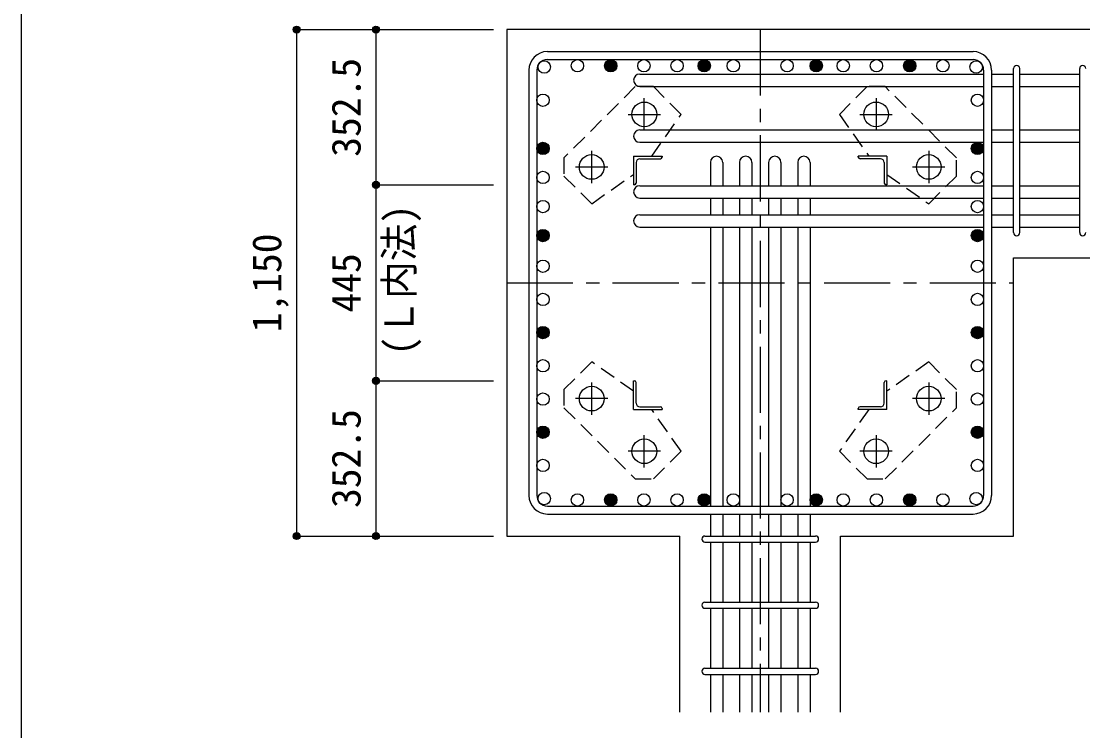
# Model space of a CAD drawing. Units: millimetres at full size, sheet at 1:30. Extents: x -5973 to 5954, y -4195 to 4201.
# Drawn here: x -5973 to -3564, y 1506 to 3117 of the extents above; entities that cross this region are included whole.
import ezdxf
from ezdxf.enums import TextEntityAlignment as Align

# ---------------------------------------------------------------- set-up
doc = ezdxf.new("R2010")
doc.units = ezdxf.units.MM
doc.header["$LTSCALE"] = 30
doc.header["$PDMODE"] = 32
doc.header["$PDSIZE"] = 15
doc.linetypes.add('CHAIN1', pattern=[8, 5, -1, 1, -1])
doc.linetypes.add('DASHED1', pattern=[1.8, 1.2, -0.6])
for name, color, linetype in [('0-1_躯体線', 2, 'Continuous'), ('0-2_アンカー、アングル', 4, 'Continuous'), ('0-3_立上り筋', 4, 'Continuous'), ('0-4_フープ筋', 7, 'Continuous'), ('0-5_基礎梁筋', 7, 'Continuous'), ('0-6_スタラップ筋', 7, 'Continuous'), ('0-7_文字', 4, 'Continuous'), ('0-9_プレート', 4, 'DASHED1'), ('0-D_寸法', 4, 'Continuous'), ('F-0_枠', 6, 'Continuous')]:
    doc.layers.add(name, color=color, linetype=linetype)
doc.styles.add('ＭＳ ゴシック', font='')
doc.styles.get('ＭＳ ゴシック').set_extended_font_data('MS Gothic')

msp = doc.modelspace()

# ---------------------------------------------------------------- linework, layer by layer
at = {"layer": '0-1_躯体線'}
for p, q in [((-3320.8, 3098.3), (-4870.8, 3098.3)), ((-4870.8, 3098.3), (-4870.8, 1948.3)), ((-3720.8, 2580.3), (-3320.8, 2580.3)), ((-3720.8, 1948.3), (-3720.8, 2580.3)), ((-4870.8, 1948.3), (-4478.3, 1948.3)), ((-4478.3, 1548.3), (-4478.3, 1948.3)), ((-4113.3, 1548.3), (-4113.3, 1948.3)), ((-4113.3, 1948.3), (-3720.8, 1948.3))]:
    msp.add_line(p, q, dxfattribs=at)
at = {"layer": '0-2_アンカー、アングル', "linetype": 'CHAIN1'}
for p, q in [((-4558.8, 2869.1), (-4558.8, 2942.6)), ((-4032.8, 2942.6), (-4032.8, 2869.1)), ((-4595.6, 2905.8), (-4522.1, 2905.8)), ((-4069.5, 2905.8), (-3996, 2905.8)), ((-4678.3, 2749.6), (-4678.3, 2823.1)), ((-3913.3, 2823.1), (-3913.3, 2749.6)), ((-4715.1, 2786.3), (-4641.6, 2786.3)), ((-3950, 2786.3), (-3876.5, 2786.3)), ((-4678.3, 2223.5), (-4678.3, 2297)), ((-3913.3, 2297), (-3913.3, 2223.5)), ((-4641.6, 2260.3), (-4715.1, 2260.3)), ((-3876.5, 2260.3), (-3950, 2260.3)), ((-4558.8, 2104), (-4558.8, 2177.5)), ((-4032.8, 2177.5), (-4032.8, 2104)), ((-4522.1, 2140.8), (-4595.6, 2140.8)), ((-3996, 2140.8), (-4069.5, 2140.8))]:
    msp.add_line(p, q, dxfattribs=at)
at = {"layer": '0-2_アンカー、アングル'}
for p, q in [((-4583.3, 2810.8), (-4518.3, 2810.8)), ((-4583.3, 2810.8), (-4583.3, 2745.8)), ((-4577.3, 2796.3), (-4577.3, 2749.8)), ((-4568.8, 2804.8), (-4522.3, 2804.8)), ((-4518.3, 2810.8), (-4518.3, 2808.8)), ((-4008.3, 2810.8), (-4073.3, 2810.8)), ((-4073.3, 2808.8), (-4073.3, 2810.8)), ((-4022.8, 2804.8), (-4069.3, 2804.8)), ((-4014.3, 2796.3), (-4014.3, 2749.8)), ((-4008.3, 2810.8), (-4008.3, 2745.8)), ((-4581.3, 2745.8), (-4583.3, 2745.8)), ((-4008.3, 2745.8), (-4010.3, 2745.8)), ((-4583.3, 2300.8), (-4581.3, 2300.8)), ((-4583.3, 2235.8), (-4583.3, 2300.8)), ((-4577.3, 2250.3), (-4577.3, 2296.8)), ((-4014.3, 2250.3), (-4014.3, 2296.8)), ((-4010.3, 2300.8), (-4008.3, 2300.8)), ((-4008.3, 2235.8), (-4008.3, 2300.8)), ((-4568.8, 2241.8), (-4522.3, 2241.8)), ((-4022.8, 2241.8), (-4069.3, 2241.8)), ((-4583.3, 2235.8), (-4518.3, 2235.8)), ((-4518.3, 2237.8), (-4518.3, 2235.8)), ((-4073.3, 2235.8), (-4073.3, 2237.8)), ((-4008.3, 2235.8), (-4073.3, 2235.8))]:
    msp.add_line(p, q, dxfattribs=at)
at = {"layer": '0-2_アンカー、アングル', "color": 3}
for centre in [(-4558.8, 2905.8), (-4032.8, 2905.8), (-4678.3, 2786.3), (-3913.3, 2786.3), (-4678.3, 2260.3), (-3913.3, 2260.3), (-4558.8, 2140.8), (-4032.8, 2140.8)]:
    msp.add_circle(centre, 28, dxfattribs=at)
at = {"layer": '0-2_アンカー、アングル'}
for centre, radius, start, end in [((-4568.8, 2796.3), 8.5, 90, 180), ((-4522.3, 2808.8), 4, 270, 0), ((-4069.3, 2808.8), 4, 180, 270), ((-4022.8, 2796.3), 8.5, 0, 90), ((-4581.3, 2749.8), 4, 270, 0), ((-4010.3, 2749.8), 4, 180, 270), ((-4581.3, 2296.8), 4, 0, 90), ((-4010.3, 2296.8), 4, 90, 180), ((-4568.8, 2250.3), 8.5, 180, 270), ((-4522.3, 2237.8), 4, 0, 90), ((-4069.3, 2237.8), 4, 90, 180), ((-4022.8, 2250.3), 8.5, 270, 0)]:
    msp.add_arc(centre, radius, start, end, dxfattribs=at)
at = {"layer": '0-3_立上り筋', "color": 3}
for centre in [(-4785.87, 3013.37), (-4710.48, 3016.3), (-4635.08, 3016.3), (-4635.08, 3016.3), (-4559.69, 3016.3), (-4484.29, 3016.3), (-4422.8, 3016.3), (-4356.8, 3016.3), (-4234.8, 3016.3), (-4168.8, 3016.3), (-4168.8, 3016.3), (-4107.31, 3016.3), (-4031.92, 3016.3), (-3956.52, 3016.3), (-3956.52, 3016.3), (-3881.13, 3016.3), (-3805.73, 3013.37), (-4788.8, 2937.97), (-3802.8, 2937.97), (-4788.8, 2828.58), (-4788.8, 2828.58), (-3802.8, 2828.58), (-3802.8, 2828.58), (-4788.8, 2762.58), (-3802.8, 2762.58), (-4788.8, 2696.58), (-3802.8, 2696.58), (-4788.8, 2630.58), (-4788.8, 2630.58), (-3802.8, 2630.58), (-3802.8, 2630.58), (-4788.8, 2561), (-3802.8, 2561), (-4788.8, 2485.6), (-3802.8, 2485.6), (-4788.8, 2410.21), (-3802.8, 2410.21), (-4788.8, 2334.81), (-3802.8, 2334.81), (-4788.8, 2259.41), (-3802.8, 2259.41), (-4788.8, 2184.02), (-4788.8, 2184.02), (-3802.8, 2184.02), (-3802.8, 2184.02), (-4788.8, 2108.62), (-3802.8, 2108.62), (-4785.87, 2033.23), (-4710.48, 2030.3), (-4635.08, 2030.3), (-4635.08, 2030.3), (-4559.69, 2030.3), (-4484.29, 2030.3), (-4422.8, 2030.3), (-4356.8, 2030.3), (-4234.8, 2030.3), (-4168.8, 2030.3), (-4168.8, 2030.3), (-4107.31, 2030.3), (-4031.92, 2030.3), (-3956.52, 2030.3), (-3956.52, 2030.3), (-3881.13, 2030.3), (-3805.73, 2033.23)]:
    msp.add_circle(centre, 14, dxfattribs=at)
at = {"layer": '0-3_立上り筋'}
for centre, radius in [((-4635.08, 3016.3), 14), ((-4635.08, 3016.3), 12.6), ((-4635.08, 3016.3), 11.2), ((-4635.08, 3016.3), 9.8), ((-4635.08, 3016.3), 8.4), ((-4635.08, 3016.3), 7), ((-4635.08, 3016.3), 5.6), ((-4635.08, 3016.3), 4.2), ((-4635.08, 3016.3), 2.8), ((-4635.08, 3016.3), 1.4), ((-4422.8, 3016.3), 14), ((-4422.8, 3016.3), 12.6), ((-4422.8, 3016.3), 11.2), ((-4422.8, 3016.3), 9.8), ((-4422.8, 3016.3), 8.4), ((-4422.8, 3016.3), 7), ((-4422.8, 3016.3), 5.6), ((-4422.8, 3016.3), 4.2), ((-4422.8, 3016.3), 2.8), ((-4422.8, 3016.3), 1.4), ((-4168.8, 3016.3), 14), ((-4168.8, 3016.3), 12.6), ((-4168.8, 3016.3), 11.2), ((-4168.8, 3016.3), 9.8), ((-4168.8, 3016.3), 8.4), ((-4168.8, 3016.3), 7), ((-4168.8, 3016.3), 5.6), ((-4168.8, 3016.3), 4.2), ((-4168.8, 3016.3), 2.8), ((-4168.8, 3016.3), 1.4), ((-3956.52, 3016.3), 14), ((-3956.52, 3016.3), 12.6), ((-3956.52, 3016.3), 11.2), ((-3956.52, 3016.3), 9.8), ((-3956.52, 3016.3), 8.4), ((-3956.52, 3016.3), 7), ((-3956.52, 3016.3), 5.6), ((-3956.52, 3016.3), 4.2), ((-3956.52, 3016.3), 2.8), ((-3956.52, 3016.3), 1.4), ((-4788.8, 2828.58), 14), ((-4788.8, 2828.58), 12.6), ((-4788.8, 2828.58), 11.2), ((-4788.8, 2828.58), 9.8), ((-4788.8, 2828.58), 8.4), ((-4788.8, 2828.58), 7), ((-4788.8, 2828.58), 5.6), ((-4788.8, 2828.58), 4.2), ((-4788.8, 2828.58), 2.8), ((-4788.8, 2828.58), 1.4), ((-3802.8, 2828.58), 14), ((-3802.8, 2828.58), 12.6), ((-3802.8, 2828.58), 11.2), ((-3802.8, 2828.58), 9.8), ((-3802.8, 2828.58), 8.4), ((-3802.8, 2828.58), 7), ((-3802.8, 2828.58), 5.6), ((-3802.8, 2828.58), 4.2), ((-3802.8, 2828.58), 2.8), ((-3802.8, 2828.58), 1.4), ((-4788.8, 2630.58), 14), ((-4788.8, 2630.58), 12.6), ((-4788.8, 2630.58), 11.2), ((-4788.8, 2630.58), 9.8), ((-4788.8, 2630.58), 8.4), ((-4788.8, 2630.58), 7), ((-4788.8, 2630.58), 5.6), ((-4788.8, 2630.58), 4.2), ((-4788.8, 2630.58), 2.8), ((-4788.8, 2630.58), 1.4), ((-3802.8, 2630.58), 14), ((-3802.8, 2630.58), 12.6), ((-3802.8, 2630.58), 11.2), ((-3802.8, 2630.58), 9.8), ((-3802.8, 2630.58), 8.4), ((-3802.8, 2630.58), 7), ((-3802.8, 2630.58), 5.6), ((-3802.8, 2630.58), 4.2), ((-3802.8, 2630.58), 2.8), ((-3802.8, 2630.58), 1.4), ((-4788.8, 2410.21), 14), ((-4788.8, 2410.21), 12.6), ((-4788.8, 2410.21), 11.2), ((-4788.8, 2410.21), 9.8), ((-4788.8, 2410.21), 8.4), ((-4788.8, 2410.21), 7), ((-4788.8, 2410.21), 5.6), ((-4788.8, 2410.21), 4.2), ((-4788.8, 2410.21), 2.8), ((-4788.8, 2410.21), 1.4), ((-3802.8, 2410.21), 14), ((-3802.8, 2410.21), 12.6), ((-3802.8, 2410.21), 11.2), ((-3802.8, 2410.21), 9.8), ((-3802.8, 2410.21), 8.4), ((-3802.8, 2410.21), 7), ((-3802.8, 2410.21), 5.6), ((-3802.8, 2410.21), 4.2), ((-3802.8, 2410.21), 2.8), ((-3802.8, 2410.21), 1.4), ((-4788.8, 2184.02), 14), ((-4788.8, 2184.02), 12.6), ((-4788.8, 2184.02), 11.2), ((-4788.8, 2184.02), 9.8), ((-4788.8, 2184.02), 8.4), ((-3802.8, 2184.02), 14), ((-3802.8, 2184.02), 12.6), ((-3802.8, 2184.02), 11.2), ((-3802.8, 2184.02), 9.8), ((-3802.8, 2184.02), 8.4), ((-4788.8, 2184.02), 7), ((-4788.8, 2184.02), 5.6), ((-4788.8, 2184.02), 4.2), ((-4788.8, 2184.02), 2.8), ((-4788.8, 2184.02), 1.4), ((-3802.8, 2184.02), 7), ((-3802.8, 2184.02), 5.6), ((-3802.8, 2184.02), 4.2), ((-3802.8, 2184.02), 2.8), ((-3802.8, 2184.02), 1.4), ((-4635.08, 2030.3), 14), ((-4635.08, 2030.3), 12.6), ((-4635.08, 2030.3), 11.2), ((-4635.08, 2030.3), 9.8), ((-4635.08, 2030.3), 8.4), ((-4635.08, 2030.3), 7), ((-4635.08, 2030.3), 5.6), ((-4635.08, 2030.3), 4.2), ((-4635.08, 2030.3), 2.8), ((-4635.08, 2030.3), 1.4), ((-4422.8, 2030.3), 14), ((-4422.8, 2030.3), 12.6), ((-4422.8, 2030.3), 11.2), ((-4422.8, 2030.3), 9.8), ((-4422.8, 2030.3), 8.4), ((-4422.8, 2030.3), 7), ((-4422.8, 2030.3), 5.6), ((-4422.8, 2030.3), 4.2), ((-4422.8, 2030.3), 2.8), ((-4422.8, 2030.3), 1.4), ((-4168.8, 2030.3), 14), ((-4168.8, 2030.3), 12.6), ((-4168.8, 2030.3), 11.2), ((-4168.8, 2030.3), 9.8), ((-4168.8, 2030.3), 8.4), ((-4168.8, 2030.3), 7), ((-4168.8, 2030.3), 5.6), ((-4168.8, 2030.3), 4.2), ((-4168.8, 2030.3), 2.8), ((-4168.8, 2030.3), 1.4), ((-3956.52, 2030.3), 14), ((-3956.52, 2030.3), 12.6), ((-3956.52, 2030.3), 11.2), ((-3956.52, 2030.3), 9.8), ((-3956.52, 2030.3), 8.4), ((-3956.52, 2030.3), 7), ((-3956.52, 2030.3), 5.6), ((-3956.52, 2030.3), 4.2), ((-3956.52, 2030.3), 2.8), ((-3956.52, 2030.3), 1.4)]:
    msp.add_circle(centre, radius, dxfattribs=at)
at = {"layer": '0-4_フープ筋'}
for p, q in [((-4778.8, 3048.3), (-3812.8, 3048.3)), ((-4778.8, 3030.3), (-3812.8, 3030.3)), ((-4820.8, 3006.3), (-4820.8, 2040.3)), ((-4802.8, 3006.3), (-4802.8, 2040.3)), ((-3788.8, 3006.3), (-3788.8, 2040.3)), ((-3770.8, 3006.3), (-3770.8, 2040.3)), ((-4778.8, 2016.3), (-3812.8, 2016.3)), ((-4778.8, 1998.3), (-3812.8, 1998.3))]:
    msp.add_line(p, q, dxfattribs=at)
for centre, radius, start, end in [((-4778.8, 3006.3), 42, 90, 180), ((-3812.8, 3006.3), 42, 0, 90), ((-4778.8, 3006.3), 24, 90, 180), ((-3812.8, 3006.3), 24, 0, 90), ((-4778.8, 2040.3), 42, 180, 270), ((-4778.8, 2040.3), 24, 180, 270), ((-3812.8, 2040.3), 42, 270, 0), ((-3812.8, 2040.3), 24, 270, 0)]:
    msp.add_arc(centre, radius, start, end, dxfattribs=at)
at = {"layer": '0-5_基礎梁筋'}
for p, q in [((-4569.3, 2997.37), (-3788.8, 2997.37)), ((-3770.8, 2997.37), (-3720.8, 2997.37)), ((-3706.8, 2997.37), (-3570.8, 2997.37)), ((-4569.3, 2969.37), (-3788.8, 2969.37)), ((-3770.8, 2969.37), (-3720.8, 2969.37)), ((-3706.8, 2969.37), (-3570.8, 2969.37)), ((-4569.3, 2870.58), (-3788.8, 2870.58)), ((-3770.8, 2870.58), (-3720.8, 2870.58)), ((-3706.8, 2870.58), (-3570.8, 2870.58)), ((-4569.3, 2842.58), (-3788.8, 2842.58)), ((-3770.8, 2842.58), (-3720.8, 2842.58)), ((-3706.8, 2842.58), (-3570.8, 2842.58)), ((-4408.8, 2796.8), (-4408.8, 2743.8)), ((-4380.8, 2796.8), (-4380.8, 2743.8)), ((-4342.8, 2796.8), (-4342.8, 2743.8)), ((-4314.8, 2796.8), (-4314.8, 2743.8)), ((-4276.8, 2796.8), (-4276.8, 2743.8)), ((-4248.8, 2796.8), (-4248.8, 2743.8)), ((-4210.8, 2796.8), (-4210.8, 2743.8)), ((-4182.8, 2796.8), (-4182.8, 2743.8)), ((-4569.3, 2743.8), (-3788.8, 2743.8)), ((-3770.8, 2743.8), (-3720.8, 2743.8)), ((-3706.8, 2743.8), (-3570.8, 2743.8)), ((-4569.3, 2715.8), (-3788.8, 2715.8)), ((-4408.8, 2715.8), (-4408.8, 2677.8)), ((-4380.8, 2715.8), (-4380.8, 2677.8)), ((-4342.8, 2715.8), (-4342.8, 2677.8)), ((-4314.8, 2715.8), (-4314.8, 2677.8)), ((-4276.8, 2715.8), (-4276.8, 2677.8)), ((-4248.8, 2715.8), (-4248.8, 2677.8)), ((-4210.8, 2715.8), (-4210.8, 2677.8)), ((-4182.8, 2715.8), (-4182.8, 2677.8)), ((-3770.8, 2715.8), (-3720.8, 2715.8)), ((-3706.8, 2715.8), (-3570.8, 2715.8)), ((-4569.3, 2677.8), (-3788.8, 2677.8)), ((-3770.8, 2677.8), (-3720.8, 2677.8)), ((-3706.8, 2677.8), (-3570.8, 2677.8)), ((-4569.3, 2649.8), (-3788.8, 2649.8)), ((-4408.8, 2649.8), (-4408.8, 2016.3)), ((-4380.8, 2649.8), (-4380.8, 2016.3)), ((-4342.8, 2649.8), (-4342.8, 2016.3)), ((-4314.8, 2649.8), (-4314.8, 2016.3)), ((-4276.8, 2649.8), (-4276.8, 2016.3)), ((-4248.8, 2649.8), (-4248.8, 2016.3)), ((-4210.8, 2649.8), (-4210.8, 2016.3)), ((-4182.8, 2649.8), (-4182.8, 2016.3)), ((-3770.8, 2649.8), (-3720.8, 2649.8)), ((-3706.8, 2649.8), (-3570.8, 2649.8)), ((-4408.8, 1998.3), (-4408.8, 1948.3)), ((-4380.8, 1998.3), (-4380.8, 1948.3)), ((-4342.8, 1998.3), (-4342.8, 1948.3)), ((-4314.8, 1998.3), (-4314.8, 1948.3)), ((-4276.8, 1998.3), (-4276.8, 1948.3)), ((-4248.8, 1998.3), (-4248.8, 1948.3)), ((-4210.8, 1998.3), (-4210.8, 1948.3)), ((-4182.8, 1998.3), (-4182.8, 1948.3)), ((-4408.8, 1934.3), (-4408.8, 1798.3)), ((-4380.8, 1934.3), (-4380.8, 1798.3)), ((-4342.8, 1934.3), (-4342.8, 1798.3)), ((-4314.8, 1934.3), (-4314.8, 1798.3)), ((-4276.8, 1934.3), (-4276.8, 1798.3)), ((-4248.8, 1934.3), (-4248.8, 1798.3)), ((-4210.8, 1934.3), (-4210.8, 1798.3)), ((-4182.8, 1934.3), (-4182.8, 1798.3)), ((-4408.8, 1784.3), (-4408.8, 1648.3)), ((-4380.8, 1784.3), (-4380.8, 1648.3)), ((-4342.8, 1784.3), (-4342.8, 1648.3)), ((-4314.8, 1784.3), (-4314.8, 1648.3)), ((-4276.8, 1784.3), (-4276.8, 1648.3)), ((-4248.8, 1784.3), (-4248.8, 1648.3)), ((-4210.8, 1784.3), (-4210.8, 1648.3)), ((-4182.8, 1784.3), (-4182.8, 1648.3)), ((-4408.8, 1634.3), (-4408.8, 1548.3)), ((-4380.8, 1634.3), (-4380.8, 1548.3)), ((-4342.8, 1634.3), (-4342.8, 1548.3)), ((-4314.8, 1634.3), (-4314.8, 1548.3)), ((-4276.8, 1634.3), (-4276.8, 1548.3)), ((-4248.8, 1634.3), (-4248.8, 1548.3)), ((-4210.8, 1634.3), (-4210.8, 1548.3)), ((-4182.8, 1634.3), (-4182.8, 1548.3))]:
    msp.add_line(p, q, dxfattribs=at)
for centre, start, end in [((-4569.3, 2983.37), 90, 270), ((-4569.3, 2856.58), 90, 270), ((-4394.8, 2796.8), 0, 180), ((-4328.8, 2796.8), 0, 180), ((-4262.8, 2796.8), 0, 180), ((-4196.8, 2796.8), 0, 180), ((-4569.3, 2729.8), 90, 270), ((-4569.3, 2663.8), 90, 270)]:
    msp.add_arc(centre, 14, start, end, dxfattribs=at)
at = {"layer": '0-6_スタラップ筋'}
for p, q in [((-3720.8, 2637.3), (-3720.8, 3009.87)), ((-3706.8, 2637.3), (-3706.8, 3009.87)), ((-3570.8, 2637.3), (-3570.8, 3009.87)), ((-4421.3, 1948.3), (-4170.3, 1948.3)), ((-4421.3, 1934.3), (-4170.3, 1934.3)), ((-4421.3, 1798.3), (-4170.3, 1798.3)), ((-4421.3, 1784.3), (-4170.3, 1784.3)), ((-4421.3, 1648.3), (-4170.3, 1648.3)), ((-4421.3, 1634.3), (-4170.3, 1634.3))]:
    msp.add_line(p, q, dxfattribs=at)
for centre, start, end in [((-3713.8, 3009.87), 0, 180), ((-3713.8, 3009.87), 0, 180), ((-3713.8, 3009.87), 0, 180), ((-3713.8, 3009.87), 0, 180), ((-3563.8, 3009.87), 0, 180), ((-3713.8, 2637.3), 180, 0), ((-3713.8, 2637.3), 180, 0), ((-3713.8, 2637.3), 180, 0), ((-3713.8, 2637.3), 180, 0), ((-3563.8, 2637.3), 180, 0), ((-4421.3, 1941.3), 90, 270), ((-4421.3, 1941.3), 90, 270), ((-4421.3, 1941.3), 90, 270), ((-4421.3, 1941.3), 90, 270), ((-4170.3, 1941.3), 270, 90), ((-4170.3, 1941.3), 270, 90), ((-4170.3, 1941.3), 270, 90), ((-4170.3, 1941.3), 270, 90), ((-4421.3, 1791.3), 90, 270), ((-4170.3, 1791.3), 270, 90), ((-4421.3, 1641.3), 90, 270), ((-4170.3, 1641.3), 270, 90)]:
    msp.add_arc(centre, 7, start, end, dxfattribs=at)
at = {"layer": '0-9_プレート'}
for points in [[(-4579.3, 2968.7), (-4741.2, 2806.8), (-4741.2, 2765.8), (-4678.3, 2702.9), (-4583.3, 2769.6)], [(-4542.1, 2810.8), (-4475.4, 2905.8), (-4538.3, 2968.7), (-4579.3, 2968.7)], [(-3850.4, 2806.8), (-4012.3, 2968.7), (-4053.3, 2968.7), (-4116.2, 2905.8), (-4049.5, 2810.8)], [(-4008.3, 2769.6), (-3913.3, 2702.9), (-3850.4, 2765.8), (-3850.4, 2806.8)], [(-4583.3, 2277), (-4678.3, 2343.7), (-4741.2, 2280.8), (-4741.2, 2239.8)], [(-4012.3, 2077.9), (-3850.4, 2239.8), (-3850.4, 2280.8), (-3913.3, 2343.7), (-4008.3, 2277)], [(-4741.2, 2239.8), (-4579.3, 2077.9), (-4538.3, 2077.9), (-4475.4, 2140.8), (-4542.1, 2235.8)], [(-4049.5, 2235.8), (-4116.2, 2140.8), (-4053.3, 2077.9), (-4012.3, 2077.9)]]:
    msp.add_lwpolyline(points, dxfattribs=at)
at = {"layer": '0-D_寸法'}
for p, q in [((-5347.84, 3098.3), (-5167.84, 3098.3)), ((-5347.84, 3098.3), (-5167.84, 3098.3)), ((-5347.84, 3098.3), (-5347.84, 1948.3)), ((-5347.84, 3098.3), (-5347.84, 1948.3)), ((-5167.84, 3098.3), (-4900.8, 3098.3)), ((-5167.84, 3098.3), (-5167.84, 2745.8)), ((-5167.84, 2745.8), (-4900.8, 2745.8)), ((-5167.84, 2745.8), (-5167.84, 2300.8)), ((-5167.84, 2300.8), (-4900.8, 2300.8)), ((-5167.84, 2300.8), (-5167.84, 1948.3)), ((-5347.84, 1948.3), (-5167.84, 1948.3)), ((-5167.84, 1948.3), (-4900.8, 1948.3)), ((-5167.84, 1948.3), (-4900.8, 1948.3))]:
    msp.add_line(p, q, dxfattribs=at)
at = {"layer": '0-D_寸法', "linetype": 'CHAIN1'}
for p, q in [((-4295.8, 3098.3), (-4295.8, 1548.3)), ((-4870.8, 2523.3), (-3720.8, 2523.3))]:
    msp.add_line(p, q, dxfattribs=at)
at = {"layer": '0-D_寸法'}
for centre, radius in [((-5347.84, 3098.3), 8), ((-5347.84, 3098.3), 7.2), ((-5347.84, 3098.3), 6.4), ((-5347.84, 3098.3), 5.6), ((-5347.84, 3098.3), 4.8), ((-5347.84, 3098.3), 4), ((-5347.84, 3098.3), 3.2), ((-5347.84, 3098.3), 2.4), ((-5347.84, 3098.3), 1.6), ((-5347.84, 3098.3), 0.8), ((-5167.84, 3098.3), 8), ((-5167.84, 3098.3), 7.2), ((-5167.84, 3098.3), 6.4), ((-5167.84, 3098.3), 5.6), ((-5167.84, 3098.3), 4.8), ((-5167.84, 3098.3), 4), ((-5167.84, 3098.3), 3.2), ((-5167.84, 3098.3), 2.4), ((-5167.84, 3098.3), 1.6), ((-5167.84, 3098.3), 0.8), ((-5167.84, 2745.8), 8), ((-5167.84, 2745.8), 7.2), ((-5167.84, 2745.8), 6.4), ((-5167.84, 2745.8), 5.6), ((-5167.84, 2745.8), 4.8), ((-5167.84, 2745.8), 4), ((-5167.84, 2745.8), 3.2), ((-5167.84, 2745.8), 2.4), ((-5167.84, 2745.8), 1.6), ((-5167.84, 2745.8), 0.8), ((-5167.84, 2300.8), 8), ((-5167.84, 2300.8), 7.2), ((-5167.84, 2300.8), 6.4), ((-5167.84, 2300.8), 5.6), ((-5167.84, 2300.8), 4.8), ((-5167.84, 2300.8), 4), ((-5167.84, 2300.8), 3.2), ((-5167.84, 2300.8), 2.4), ((-5167.84, 2300.8), 1.6), ((-5167.84, 2300.8), 0.8), ((-5347.84, 1948.3), 8), ((-5347.84, 1948.3), 7.2), ((-5347.84, 1948.3), 6.4), ((-5347.84, 1948.3), 5.6), ((-5347.84, 1948.3), 4.8), ((-5347.84, 1948.3), 4), ((-5347.84, 1948.3), 3.2), ((-5167.84, 1948.3), 8), ((-5167.84, 1948.3), 7.2), ((-5167.84, 1948.3), 6.4), ((-5167.84, 1948.3), 5.6), ((-5167.84, 1948.3), 4.8), ((-5167.84, 1948.3), 4), ((-5167.84, 1948.3), 3.2), ((-5347.84, 1948.3), 2.4), ((-5347.84, 1948.3), 1.6), ((-5347.84, 1948.3), 0.8), ((-5167.84, 1948.3), 2.4), ((-5167.84, 1948.3), 1.6), ((-5167.84, 1948.3), 0.8)]:
    msp.add_circle(centre, radius, dxfattribs=at)
at = {"layer": '0-D_寸法', "color": 7}
for p in [(-5347.84, 3098.3), (-5167.84, 3098.3), (-5167.84, 2745.8), (-5167.84, 2300.8), (-5347.84, 1948.3), (-5167.84, 1948.3)]:
    msp.add_point(p, dxfattribs=at)
at = {"layer": 'F-0_枠'}
msp.add_line((-5972.88, 4201.15), (-5972.88, -4195.24), dxfattribs=at)

# ---------------------------------------------------------------- texts
at = {"layer": '0-7_文字', "style": 'ＭＳ ゴシック', "width": 0.95}
msp.add_text('(Ｌ内法)', height=65.98, rotation=90, dxfattribs=at).set_placement((-5062.78, 2358.7), align=Align.BOTTOM_LEFT)
at = {"layer": '0-D_寸法', "style": 'ＭＳ ゴシック'}
for s, p in [('352.5', (-5182.84, 2809.55)), ('1,150', (-5362.84, 2410.8)), ('445', (-5182.84, 2455.8)), ('352.5', (-5182.84, 2012.05))]:
    msp.add_text(s, height=65.98, rotation=90, dxfattribs=at).set_placement(p, align=Align.BOTTOM_LEFT)

doc.saveas('drawing.dxf')
